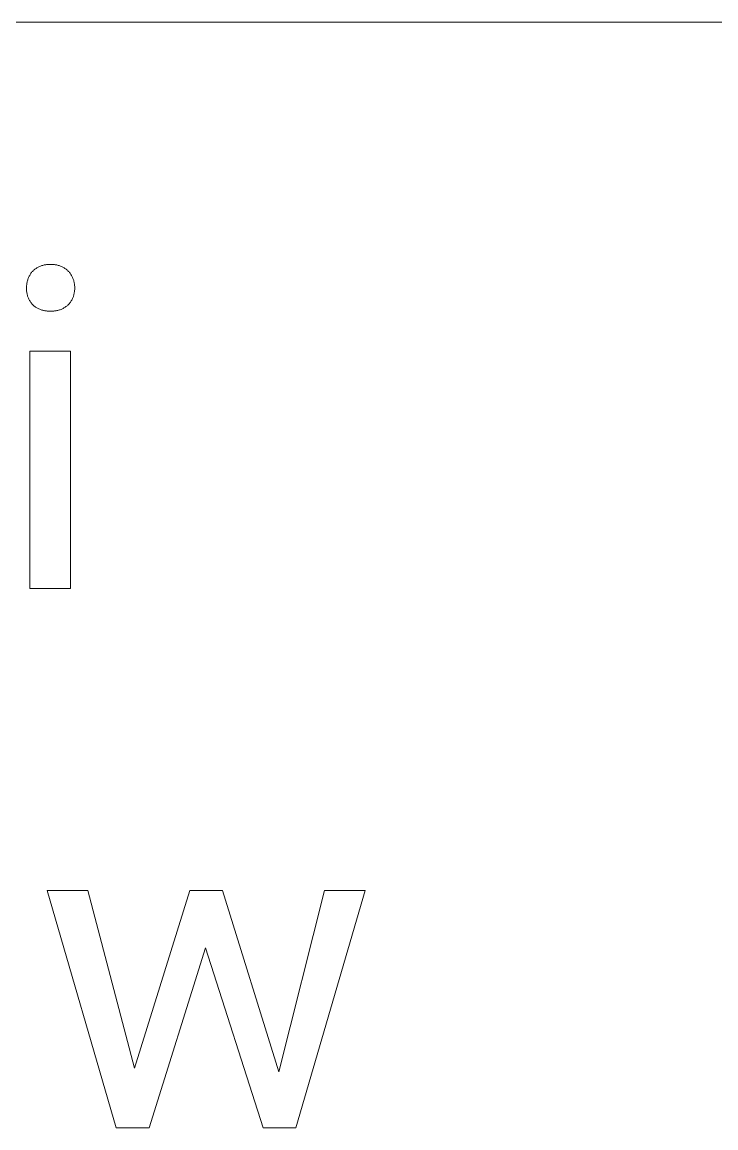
# Model space of a CAD drawing. Header units: millimetres. Extents: x 2840 to 6121, y 744 to 3036.
# Drawn here: x 5621.4 to 5688.8, y 1003.3 to 1110.8 of the extents above; entities that cross this region are included whole.
import ezdxf

# ---------------------------------------------------------------- set-up
doc = ezdxf.new("R2010")
doc.units = ezdxf.units.MM
doc.header["$MEASUREMENT"] = 0
doc.layers.add('Domyślny', color=7, linetype='Continuous', true_color=0x000000)

msp = doc.modelspace()

# ---------------------------------------------------------------- linework, layer by layer
at = {"layer": 'Domyślny', "color": 18, "lineweight": 15, "true_color": 0x000000}
for p, q in [((6117.84, 1110.84), (4881, 1110.84)), ((5622.81, 1086.9), (5622.87, 1086.95)), ((5622.87, 1086.95), (5622.94, 1086.99)), ((5622.94, 1086.99), (5623.01, 1087.02)), ((5623.01, 1087.02), (5623.08, 1087.06)), ((5623.08, 1087.06), (5623.15, 1087.09)), ((5623.15, 1087.09), (5623.22, 1087.12)), ((5623.22, 1087.12), (5623.29, 1087.15)), ((5623.29, 1087.15), (5623.36, 1087.17)), ((5623.36, 1087.17), (5623.44, 1087.19)), ((5623.44, 1087.19), (5623.51, 1087.21)), ((5623.51, 1087.21), (5623.59, 1087.23)), ((5623.59, 1087.23), (5623.66, 1087.25)), ((5623.66, 1087.25), (5623.74, 1087.26)), ((5623.74, 1087.26), (5623.81, 1087.27)), ((5623.81, 1087.27), (5623.89, 1087.28)), ((5623.89, 1087.28), (5623.97, 1087.28)), ((5623.97, 1087.28), (5624.04, 1087.28)), ((5624.04, 1087.28), (5624.12, 1087.28)), ((5624.12, 1087.28), (5624.2, 1087.28)), ((5624.2, 1087.28), (5624.28, 1087.28)), ((5624.28, 1087.28), (5624.35, 1087.28)), ((5624.35, 1087.28), (5624.43, 1087.28)), ((5624.43, 1087.28), (5624.51, 1087.27)), ((5624.51, 1087.27), (5624.58, 1087.27)), ((5624.58, 1087.27), (5624.66, 1087.26)), ((5624.66, 1087.26), (5624.74, 1087.25)), ((5624.74, 1087.25), (5624.81, 1087.23)), ((5624.81, 1087.23), (5624.89, 1087.21)), ((5624.89, 1087.21), (5624.96, 1087.19)), ((5624.96, 1087.19), (5625.04, 1087.17)), ((5625.04, 1087.17), (5625.11, 1087.15)), ((5625.11, 1087.15), (5625.18, 1087.12)), ((5625.18, 1087.12), (5625.25, 1087.09)), ((5625.25, 1087.09), (5625.32, 1087.06)), ((5625.32, 1087.06), (5625.39, 1087.02)), ((5625.39, 1087.02), (5625.46, 1086.98)), ((5625.46, 1086.98), (5625.53, 1086.95)), ((5625.53, 1086.95), (5625.59, 1086.9)), ((5621.99, 1085.78), (5622.01, 1085.86)), ((5622.01, 1085.86), (5622.04, 1085.93)), ((5622.04, 1085.93), (5622.07, 1086)), ((5622.07, 1086), (5622.1, 1086.08)), ((5622.1, 1086.08), (5622.14, 1086.15)), ((5622.14, 1086.15), (5622.18, 1086.22)), ((5622.18, 1086.22), (5622.22, 1086.29)), ((5622.22, 1086.29), (5622.26, 1086.36)), ((5622.26, 1086.36), (5622.3, 1086.42)), ((5622.3, 1086.42), (5622.35, 1086.49)), ((5622.35, 1086.49), (5622.4, 1086.55)), ((5622.4, 1086.55), (5622.45, 1086.61)), ((5622.45, 1086.61), (5622.51, 1086.66)), ((5622.51, 1086.66), (5622.56, 1086.72)), ((5622.56, 1086.72), (5622.62, 1086.77)), ((5622.62, 1086.77), (5622.68, 1086.81)), ((5622.68, 1086.81), (5622.74, 1086.86)), ((5622.74, 1086.86), (5622.81, 1086.9)), ((5625.59, 1086.9), (5625.65, 1086.86)), ((5625.65, 1086.86), (5625.72, 1086.81)), ((5625.72, 1086.81), (5625.78, 1086.77)), ((5625.78, 1086.77), (5625.84, 1086.72)), ((5625.84, 1086.72), (5625.89, 1086.66)), ((5625.89, 1086.66), (5625.95, 1086.61)), ((5625.95, 1086.61), (5626, 1086.55)), ((5626, 1086.55), (5626.05, 1086.49)), ((5626.05, 1086.49), (5626.1, 1086.42)), ((5626.1, 1086.42), (5626.14, 1086.36)), ((5626.14, 1086.36), (5626.19, 1086.29)), ((5626.19, 1086.29), (5626.23, 1086.22)), ((5626.23, 1086.22), (5626.27, 1086.15)), ((5626.27, 1086.15), (5626.31, 1086.08)), ((5626.31, 1086.08), (5626.34, 1086.01)), ((5626.34, 1086.01), (5626.37, 1085.93)), ((5626.37, 1085.93), (5626.4, 1085.86)), ((5626.4, 1085.86), (5626.43, 1085.78)), ((5621.87, 1085.15), (5621.88, 1085.23)), ((5621.87, 1085.07), (5621.87, 1085.15)), ((5621.87, 1084.99), (5621.87, 1085.07)), ((5621.87, 1084.91), (5621.87, 1084.99)), ((5621.87, 1084.83), (5621.87, 1084.91)), ((5621.88, 1084.75), (5621.87, 1084.83)), ((5621.88, 1085.23), (5621.89, 1085.31)), ((5621.89, 1085.31), (5621.9, 1085.39)), ((5621.9, 1085.39), (5621.91, 1085.47)), ((5621.91, 1085.47), (5621.92, 1085.55)), ((5621.92, 1085.55), (5621.94, 1085.63)), ((5621.94, 1085.63), (5621.96, 1085.7)), ((5621.96, 1085.7), (5621.99, 1085.78)), ((5626.43, 1085.78), (5626.45, 1085.71)), ((5626.45, 1085.71), (5626.47, 1085.63)), ((5626.47, 1085.63), (5626.49, 1085.55)), ((5626.49, 1085.55), (5626.51, 1085.47)), ((5626.51, 1085.47), (5626.52, 1085.39)), ((5626.52, 1085.39), (5626.53, 1085.31)), ((5626.53, 1085.31), (5626.54, 1085.23)), ((5626.54, 1085.23), (5626.55, 1085.15)), ((5626.55, 1084.84), (5626.54, 1084.76)), ((5626.55, 1085.15), (5626.55, 1085.07)), ((5626.55, 1085.07), (5626.55, 1084.99)), ((5626.55, 1084.99), (5626.55, 1084.92)), ((5626.55, 1084.92), (5626.55, 1084.84)), ((5621.88, 1084.68), (5621.88, 1084.75)), ((5621.89, 1084.6), (5621.88, 1084.68)), ((5621.91, 1084.52), (5621.89, 1084.6)), ((5621.92, 1084.44), (5621.91, 1084.52)), ((5621.94, 1084.36), (5621.92, 1084.44)), ((5621.96, 1084.29), (5621.94, 1084.36)), ((5621.98, 1084.21), (5621.96, 1084.29)), ((5622.01, 1084.13), (5621.98, 1084.21)), ((5622.04, 1084.06), (5622.01, 1084.13)), ((5622.07, 1083.99), (5622.04, 1084.06)), ((5622.1, 1083.92), (5622.07, 1083.99)), ((5622.14, 1083.84), (5622.1, 1083.92)), ((5622.17, 1083.77), (5622.14, 1083.84)), ((5622.21, 1083.71), (5622.17, 1083.77)), ((5622.26, 1083.64), (5622.21, 1083.71)), ((5626.22, 1083.75), (5626.18, 1083.69)), ((5626.26, 1083.82), (5626.22, 1083.75)), ((5626.3, 1083.89), (5626.26, 1083.82)), ((5626.33, 1083.96), (5626.3, 1083.89)), ((5626.36, 1084.03), (5626.33, 1083.96)), ((5626.39, 1084.1), (5626.36, 1084.03)), ((5626.42, 1084.17), (5626.39, 1084.1)), ((5626.44, 1084.24), (5626.42, 1084.17)), ((5626.46, 1084.31), (5626.44, 1084.24)), ((5626.48, 1084.39), (5626.46, 1084.31)), ((5626.5, 1084.46), (5626.48, 1084.39)), ((5626.51, 1084.54), (5626.5, 1084.46)), ((5626.53, 1084.61), (5626.51, 1084.54)), ((5626.54, 1084.69), (5626.53, 1084.61)), ((5626.54, 1084.76), (5626.54, 1084.69)), ((5622.3, 1083.57), (5622.26, 1083.64)), ((5622.35, 1083.51), (5622.3, 1083.57)), ((5622.4, 1083.45), (5622.35, 1083.51)), ((5622.45, 1083.39), (5622.4, 1083.45)), ((5622.51, 1083.33), (5622.45, 1083.39)), ((5622.56, 1083.28), (5622.51, 1083.33)), ((5622.62, 1083.24), (5622.56, 1083.28)), ((5622.68, 1083.19), (5622.62, 1083.24)), ((5622.75, 1083.14), (5622.68, 1083.19)), ((5622.81, 1083.1), (5622.75, 1083.14)), ((5622.88, 1083.06), (5622.81, 1083.1)), ((5622.94, 1083.02), (5622.88, 1083.06)), ((5623.01, 1082.99), (5622.94, 1083.02)), ((5623.08, 1082.96), (5623.01, 1082.99)), ((5623.15, 1082.92), (5623.08, 1082.96)), ((5623.22, 1082.9), (5623.15, 1082.92)), ((5623.29, 1082.87), (5623.22, 1082.9)), ((5623.37, 1082.85), (5623.29, 1082.87)), ((5623.44, 1082.83), (5623.37, 1082.85)), ((5623.51, 1082.81), (5623.44, 1082.83)), ((5623.59, 1082.79), (5623.51, 1082.81)), ((5623.66, 1082.78), (5623.59, 1082.79)), ((5623.74, 1082.77), (5623.66, 1082.78)), ((5623.82, 1082.76), (5623.74, 1082.77)), ((5623.89, 1082.75), (5623.82, 1082.76)), ((5623.97, 1082.75), (5623.89, 1082.75)), ((5624.05, 1082.75), (5623.97, 1082.75)), ((5624.12, 1082.75), (5624.05, 1082.75)), ((5624.2, 1082.75), (5624.12, 1082.75)), ((5624.28, 1082.75), (5624.2, 1082.75)), ((5624.36, 1082.75), (5624.28, 1082.75)), ((5624.44, 1082.75), (5624.36, 1082.75)), ((5624.52, 1082.75), (5624.44, 1082.75)), ((5624.6, 1082.76), (5624.52, 1082.75)), ((5624.68, 1082.77), (5624.6, 1082.76)), ((5624.76, 1082.78), (5624.68, 1082.77)), ((5624.83, 1082.8), (5624.76, 1082.78)), ((5624.91, 1082.81), (5624.83, 1082.8)), ((5624.99, 1082.84), (5624.91, 1082.81)), ((5625.07, 1082.86), (5624.99, 1082.84)), ((5625.14, 1082.88), (5625.07, 1082.86)), ((5625.22, 1082.91), (5625.14, 1082.88)), ((5625.29, 1082.94), (5625.22, 1082.91)), ((5625.36, 1082.98), (5625.29, 1082.94)), ((5625.43, 1083.01), (5625.36, 1082.98)), ((5625.5, 1083.05), (5625.43, 1083.01)), ((5625.57, 1083.09), (5625.5, 1083.05)), ((5625.64, 1083.14), (5625.57, 1083.09)), ((5625.7, 1083.18), (5625.64, 1083.14)), ((5625.77, 1083.23), (5625.7, 1083.18)), ((5625.83, 1083.28), (5625.77, 1083.23)), ((5625.89, 1083.33), (5625.83, 1083.28)), ((5625.95, 1083.39), (5625.89, 1083.33)), ((5626, 1083.44), (5625.95, 1083.39)), ((5626.05, 1083.5), (5626, 1083.44)), ((5626.09, 1083.56), (5626.05, 1083.5)), ((5626.14, 1083.63), (5626.09, 1083.56)), ((5626.18, 1083.69), (5626.14, 1083.63)), ((5622.2, 1055.78), (5622.2, 1078.86)), ((5622.2, 1078.86), (5626.14, 1078.86)), ((5626.14, 1078.86), (5626.14, 1055.78)), ((5626.14, 1055.78), (5622.2, 1055.78)), ((5630.58, 1003.33), (5623.87, 1026.42)), ((5623.87, 1026.42), (5627.81, 1026.42)), ((5627.81, 1026.42), (5632.35, 1009.14)), ((5632.35, 1009.14), (5637.73, 1026.42)), ((5637.73, 1026.42), (5640.91, 1026.42)), ((5640.91, 1026.42), (5646.39, 1008.78)), ((5646.39, 1008.78), (5650.83, 1026.42)), ((5654.78, 1026.42), (5648.05, 1003.33)), ((5650.83, 1026.42), (5654.78, 1026.42)), ((5639.25, 1020.84), (5633.78, 1003.33)), ((5644.85, 1003.33), (5639.25, 1020.84)), ((5633.78, 1003.33), (5630.58, 1003.33)), ((5648.05, 1003.33), (5644.85, 1003.33))]:
    msp.add_line(p, q, dxfattribs=at)

doc.saveas('drawing.dxf')
